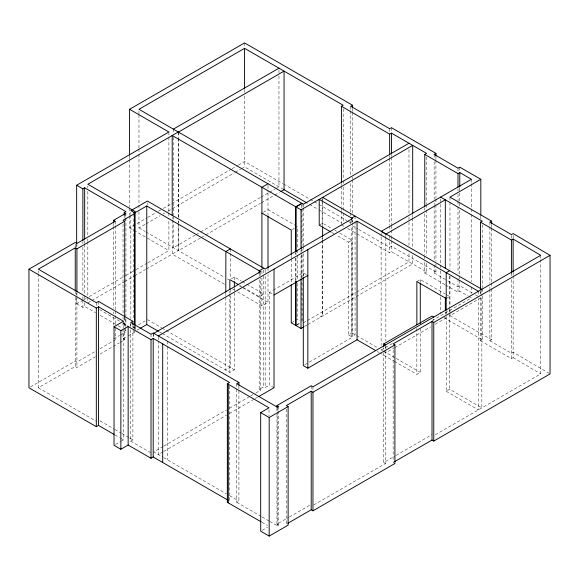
<?xml version="1.0" encoding="UTF-8"?>
<svg xmlns="http://www.w3.org/2000/svg" width="579" height="579" viewBox="0 0 579 579"><rect width="100%" height="100%" fill="white"/><g stroke="black" fill="none" stroke-linecap="round" stroke-linejoin="round"><path stroke-width="0.43" stroke-dasharray="2.9 2.17" d="M129.573 216.213L129.573 227.894L146.784 217.957M147.573 217.509L155.389 212.992M158.523 211.183L162.431 208.925M163.213 208.476L231.282 169.177M232.063 168.728L237.535 165.565M238.316 165.116L244.577 161.498L282.921 183.637M138.967 211.726L138.967 227.894L145.228 224.283M146.009 223.834L160.086 215.699M163.22 213.897L164.783 212.992M167.91 211.183L234.408 172.795M235.19 172.339L240.669 169.177M241.45 168.728L244.577 166.918L284.057 189.717M195.253 235.103L173.345 247.747L173.345 220.794M196.035 234.647L199.943 232.389M200.732 231.94L260.181 197.613M260.963 197.157L268.786 192.641M269.568 192.192L275.047 189.029M275.828 188.58L278.962 186.771L278.962 75.364M76.66 298.453L76.66 303.845L82.913 300.233M83.694 299.784L86.039 298.431M89.166 296.622L125.122 275.865M125.904 275.416L135.283 269.995M136.065 269.546L147.008 263.228M147.79 262.779L168.894 250.591L168.894 218.247M87.827 302.817L90.946 301.022M91.721 300.566L123.696 282.111M124.478 281.662L133.836 276.255M134.61 275.807L145.532 269.503M146.313 269.054L178.281 250.591L178.281 223.639M200.348 238.041L178.448 250.693L178.448 223.733M201.13 237.593L205.046 235.335M205.827 234.879L260.586 203.265M261.368 202.816L273.889 195.586M274.67 195.137L279.36 192.423M76.66 303.845L82.884 307.435L84.657 306.414L95.564 312.711M263.431 212.261L267.997 209.627L295.797 225.68M292.019 229.646L294.298 228.329M295.058 227.887L297.338 226.57L297.338 249.086M125.94 330.247L124.167 331.268L125.505 332.042L125.505 327.548M30.492 386.895L75.256 361.05L76.92 362.02L95.354 351.373M113.658 338.881L119.578 335.458M120.323 335.031L125.505 332.042M133.098 327.895L135.363 326.592M138.374 324.848L145.155 320.932M99.964 348.717L114.555 340.286M137.028 330.182L139.271 328.886M319.21 225.195L322.633 223.219L331.905 228.567M38.337 273.679L38.337 387.785L75.256 366.478L76.92 367.441L95.426 356.758M123.045 328.995L123.045 338.881L127.489 336.319M128.227 335.892L134.893 332.042L134.893 326.65M100.051 354.087L119.317 342.963M120.092 342.515L124.717 339.844L124.717 328.163M231.354 278.788L234.35 277.059L241.305 281.068M348.551 242.138L351.981 240.162L351.981 332.925L348.551 334.901L348.551 242.138L336.196 235.009M274.019 387.742L269.474 385.115L269.474 292.352L272.55 290.578M273.317 290.137L303.295 272.825L306.327 274.576M237.73 291.939L261.911 305.9L267.997 302.39L267.997 274.468M356.968 233.858L389.653 252.733L391.433 251.706L426.549 271.985L426.549 262.996M291.259 322.843L294.298 321.084M295.058 320.65L297.338 319.333L299.575 320.621M296.506 324.971L299.538 323.22M296.759 325.116L299.784 323.364M303.382 322.821L306.508 321.012M307.29 320.563L355.796 292.554M356.577 292.106L408.991 261.846L408.991 252.857M322.633 240.328L322.633 315.982L322.17 315.714L318.747 317.69L319.21 317.958M304.815 326.267L307.087 324.957M307.847 324.515L412.697 263.981L412.697 253.204M162.41 333.591L229.849 372.42L234.35 369.822L234.35 291.469M115.489 444.491L120.591 441.545M121.322 441.118L123.508 439.859L123.508 331.145M130.716 329.704L130.716 441.118L132.902 439.859L132.902 331.145M424.776 262.229L424.776 273.006L426.549 271.985M416.858 281.575L420.289 279.599L444.998 293.864M434.163 264.921L434.163 273.006L435.936 271.985L435.936 262.099M259.197 279.671L259.197 389.363L263.698 386.765L265.16 387.604L269.474 385.115M355.065 221.496L355.065 334.705L351.634 336.681L351.634 226.172M163.14 446.503L153.775 451.909L162.909 457.186M163.915 446.054L226.331 410.019M229.45 408.224L249.737 396.506M250.512 396.058L255.194 393.358M255.976 392.909L260.659 390.203L260.659 277.891M304.858 364.683L352.502 337.181L352.502 223.074M163.017 451.83L158.328 454.537L158.328 342.225M163.799 451.381L226.338 415.273M229.465 413.464L254.478 399.025M255.259 398.569L257.604 397.216M446.206 298.518L449.63 296.535L445.772 294.306M445.635 285.056L458.003 292.192L459.777 291.165L468.317 296.101M392.272 343.586L381.127 350.027L383.153 351.2M432.014 320.643L471.429 297.888L469.099 296.549M449.977 313L449.977 315.693L480.816 297.888M383.834 351.591L385.86 352.756L393.894 348.124M394.668 347.668L430.515 326.976M435.191 324.276L445.323 318.428L445.323 314.831M394.335 361.332L416.858 374.338L420.289 372.355L420.289 328.228M480.498 297.635L480.498 340.763L482.256 339.75L482.256 293.929M489.892 289.551L489.892 340.763L491.643 339.75L491.643 288.537M236.731 389.117L236.731 502.326L238.917 501.067L238.917 390.557M446.206 316.532L446.206 391.281L449.63 389.298L481.844 407.898L481.844 293.792M480.498 340.763L511.416 358.611L513.117 357.634L513.168 275.807M262.207 530.328L267.512 527.266M276.965 414.535L276.965 524.147L288.639 517.409M289.413 516.96L311.205 504.381M383.754 352.879L383.754 462.491L395.428 455.753M396.21 455.304L432.014 434.634M269.814 521.426L277.507 525.87L278.723 525.167L278.723 411.061M313.746 504.946L385.52 463.511L385.52 352.097M435.336 434.749L540.706 373.911L540.706 259.805M283.703 184.093L309.533 199.002M310.315 199.451L313.442 201.26M314.223 201.709L318.139 203.974M318.92 204.423L347.096 220.686M347.878 221.142L351.004 222.944M435.936 271.985L391.433 246.285L389.653 247.313L358.567 229.364M472.247 292.945L459.777 285.744L458.003 286.771L447.234 280.554M475.359 294.74L479.26 296.991M352.35 225.774L357.793 228.915M434.163 273.006L446.467 280.113M309.533 204.423L318.139 209.395M318.92 209.844L341.617 222.944M341.407 224.876L344.519 226.671M347.632 228.473L356.194 233.409M424.776 273.006L444.867 284.607M334.988 230.348L336.537 231.245M339.627 233.026L351.981 240.162M331.564 232.331L335.422 234.56M449.977 315.693L491.643 339.75M489.892 340.763L511.416 353.19L513.168 352.177L550.05 373.94M443.97 317.647L482.256 339.75M351.981 332.925L355.065 334.705M356.613 335.596L377.501 347.653M381.366 349.89L382.719 350.671M383.392 351.055L395.421 358.003M396.202 358.452L420.289 372.355M348.551 334.901L352.502 337.181M377.24 351.467L378.796 352.365M379.571 352.814L393.554 360.883M446.206 391.281L478.413 409.874L478.413 298.467M269.474 292.352L274.019 294.979M242.073 281.517L245.937 283.746M246.705 284.195L263.698 294.002L259.197 296.6L242.21 286.793M239.894 285.454L241.436 286.344M138.967 227.894L145.134 231.455M145.908 231.904L224.391 277.211M227.504 279.013L229.06 279.91M239.185 285.758L242.297 287.553M243.079 288.002L267.997 302.39M129.573 227.894L168.894 250.591M224.464 284.282L172.202 254.109L172.202 219.962M232.266 288.783L234.611 290.137M147.421 319.63L161.505 327.765M162.286 328.213L165.42 330.023M166.202 330.471L234.35 369.822M394.907 463.511L393.148 462.491L393.148 347.487M159.283 331.789L161.628 333.142M259.197 389.363L260.659 390.203M383.754 462.491L385.52 463.511M99.508 309.562L119.759 321.258M122.871 323.053L127.546 325.753M134.893 332.042L133.561 331.268L133.561 325.883M100.232 315.403L117.371 325.304M118.152 325.753L122.046 327.996M123.045 338.881L124.717 339.844M100.066 420.904L114.135 429.025M114.917 429.48L121.17 433.092M121.952 433.541L128.994 437.601M129.776 438.057L132.902 439.859M163.654 457.613L226.476 493.887M229.588 495.682L238.917 501.067M276.965 524.147L278.723 525.167M38.337 387.785L96.317 421.259M130.716 441.118L151.018 452.843M236.731 502.326L261.353 516.54M262.121 516.982L269.047 520.984M114.91 434.894L119.6 437.601M120.381 438.057L123.508 439.859M261.976 522.323L267.462 525.486M513.117 357.634L540.706 373.911M540.706 255.31L540.706 258.907M513.168 235.378L513.168 238.07M513.168 273.114L513.117 274.967M511.416 235.494L511.416 238.186M511.416 273.23L511.416 275.951M511.416 279.519L511.416 358.611M491.643 224.746L491.643 227.446M491.643 228.343L491.643 282.248M491.643 283.145L491.643 287.64M489.892 222.162L489.892 225.759M489.892 226.657L489.892 283.261M489.892 286.858L489.892 288.653M482.256 224.746L482.256 287.64M482.256 288.537L482.256 293.032M481.844 289.297L481.844 292.894M480.816 216.133L480.816 219.723M480.816 291.599L480.816 293.401M480.498 291.346L480.498 294.045M478.413 291.273L478.413 294.87M471.429 179.295L471.429 182.884M471.429 183.782L471.429 208.042M471.429 208.939L471.429 213.434M471.429 214.331L471.429 281.72M471.429 287.112L471.429 293.401M459.777 167.143L459.777 171.637M459.777 187.813L459.777 206.71M459.777 210.271L459.777 274.996M459.777 275.857L459.777 279.483M459.777 280.352L459.777 291.165M458.003 168.171L458.003 171.76M458.003 188.834L458.003 190.665M458.003 194.226L458.003 200.544M458.003 201.412L458.003 205.936M458.003 206.804L458.003 273.324M458.003 278.68L458.003 292.192M449.977 197.099L449.977 201.586M449.977 202.491L449.977 268.974M449.977 276.161L449.977 305.813M449.977 309.403L449.977 312.103M449.63 276.045L449.63 308.245M449.63 309.15L449.63 313.652M449.63 314.549L449.63 389.298M446.206 311.126L446.206 315.627M445.323 312.139L445.323 313.934M440.59 198.894L440.59 203.388M440.59 204.286L440.59 269.872M440.59 270.769L440.59 295.927M440.59 296.832L440.59 313.898M435.936 156.974L435.936 159.674M435.936 160.571L435.936 198.308M435.936 199.205L435.936 203.699M435.936 204.597L435.936 261.201M434.163 154.405L434.163 158.002M434.163 161.599L434.163 199.335M434.163 202.925L434.163 204.72M434.163 205.625L434.163 259.53M433.772 318.848L433.772 320.643M426.549 156.974L426.549 203.699M426.549 204.597L426.549 209.091M426.549 209.989L426.549 255.809M424.776 207.42L424.776 210.112M424.776 213.709L424.776 255.035M424.776 255.94L424.776 258.632M420.289 279.599L420.289 282.299M416.858 328.409L416.858 374.338M412.697 214.57L412.697 217.263M412.697 218.16L412.697 247.812M408.991 149.534L408.991 213.325M408.991 216.922L408.991 221.41M408.991 222.314L408.991 245.67M391.433 127.684L391.433 132.178M391.433 154.636L391.433 156.468M391.433 157.336L391.433 224.753M391.433 225.622L391.433 229.248M391.433 230.109L391.433 235.537M391.433 236.398L391.433 239.996M391.433 240.893L391.433 251.706M389.653 128.712L389.653 132.302M389.653 155.664L389.653 157.495M389.653 158.364L389.653 224.876M389.653 225.745L389.653 230.268M389.653 235.631L389.653 238.353M389.653 241.921L389.653 252.733M385.86 234.162L385.86 236.854M385.86 237.752L385.86 341.082M385.86 345.569L385.86 349.166M385.86 350.063L385.86 352.756M385.52 346.705L385.52 348.5M383.754 347.487L383.754 349.282M381.127 233.221L381.127 235.921M381.127 236.818L381.127 345.533M355.065 216.105L355.065 220.599M352.575 108.845L352.575 111.544M352.575 112.442L352.575 173.534M352.575 177.131L352.575 178.925M352.575 179.823L352.575 213.072M352.575 220.259L352.575 222.054M352.502 220.375L352.502 222.177M351.634 219.882L351.634 222.575M350.794 106.275L350.794 109.872M350.794 110.77L350.794 175.459M350.794 183.543L350.794 212.298M350.794 213.195L350.794 215.895M350.794 221.279L350.794 223.979M343.181 108.845L343.181 179.823M343.181 180.72L343.181 183.42M343.181 187.01L343.181 212.167M343.181 213.072L343.181 222.054M341.407 183.543L341.407 185.345M341.407 186.243L341.407 206.906M341.407 207.803L341.407 210.503M341.407 211.4L341.407 223.979M322.633 199.162L322.633 201.832M322.633 202.722L322.633 225.919M322.633 237.629L322.633 239.431M322.17 197.113L322.17 199.806M322.17 200.71L322.17 225.861M322.17 237.542L322.17 239.344M322.17 240.242L322.17 315.714M312.964 386.794L312.964 390.391M311.205 385.78L311.205 390.275M303.382 204.221L303.382 206.913M303.382 207.81L303.382 245.547M303.382 246.444L303.382 250.041M303.382 253.638L303.382 276.096M303.295 272.825L303.295 276.429M302.057 203.453L302.057 207.948M302.057 208.845L302.057 245.684M302.057 249.281L302.057 251.076M302.057 254.666L302.057 277.131M302.057 278.029L302.057 322.054L301.811 279.686M301.811 205.111L301.811 209.605M301.811 210.503L301.811 248.239M301.811 249.136L301.811 250.931M301.811 254.528L301.811 278.781M301.029 250.287L301.029 254.782M301.029 255.679L301.029 278.137M297.338 249.983L297.338 254.492M297.338 255.39L297.338 279.708M297.338 283.305L297.338 319.333M295.978 252.791L295.978 254.586M295.978 258.183L295.978 280.641M295.753 252.632L295.753 254.427M295.753 258.024L295.753 280.482M291.259 255.296L291.259 258.002M291.259 258.9L291.259 284.115M286.352 409.143L286.352 524.147M278.962 69.972L278.962 74.459M278.723 406.567L278.723 410.156M277.507 407.269L277.507 410.866M277.507 411.763L277.507 525.87M276.965 408.246L276.965 410.938M269.025 409.592L269.025 415.881M267.997 185.569L267.997 191.808M267.997 192.698L267.997 215.033M267.997 269.069L267.997 270.871M265.16 269.908L265.16 272.6M265.16 276.197L265.16 387.604M263.698 269.944L263.698 275.293M263.698 276.183L263.698 386.765M261.911 270.777L261.911 274.381M261.911 277.985L261.911 305.9M260.659 272.506L260.659 276.994M259.197 274.323L259.197 276.111M244.577 42.904L244.577 47.391M244.577 89.622L244.577 92.35M244.577 95.911L244.577 166.918M238.917 386.063L238.917 389.66M236.731 383.732L236.731 388.219M234.35 277.059L234.35 280.663M234.35 287.864L234.35 290.564M230.377 248.927L230.377 252.516M230.377 253.421L230.377 278.571M230.377 290.253L230.377 292.055M230.377 295.645L230.377 367.527L225.781 370.176L225.875 296.448M229.849 291.367L229.849 293.169M229.849 294.067L229.849 372.42M229.53 386.063L229.53 501.067M225.875 292.851L225.781 295.601M178.448 132.092L178.448 137.484M178.448 138.381L178.448 217.443M178.448 221.04L178.448 222.835M178.281 131.998L178.281 137.389M178.281 138.287L178.281 217.349M178.281 220.946L178.281 222.741M173.345 129.146L173.345 132.743M173.345 137.23L173.345 215.402M173.345 216.3L173.345 219.89M172.202 217.27L172.202 219.065M168.894 131.998L168.894 136.485M168.894 137.389L168.894 211.957M168.894 212.855L168.894 217.349M167.382 341.169L167.382 345.663M167.382 346.56L167.382 459.769M158.328 336.84L158.328 341.328M153.775 334.213L153.775 336.906M153.203 332.983L153.203 337.477M151.018 334.242L151.018 337.839M147.421 202.831L147.421 204.626M138.967 111.096L138.967 113.788M138.967 114.685L138.967 147.935M138.967 148.832L138.967 153.319M138.967 154.224L138.967 204.532M138.967 205.436L138.967 208.129M135.334 326.65L135.334 329.35M134.784 326.086L134.784 329.683M133.561 213.571L133.561 319.594M132.902 325.753L132.902 327.548M130.84 212.399L130.84 214.194M130.84 215.099L130.84 318.421M130.84 323.813L130.84 326.505M130.716 323.422L130.716 326.115M129.573 156.019L129.573 158.711M129.573 159.609L129.573 207.231M129.573 208.129L129.573 215.316M125.94 212.544L125.94 217.038M125.94 217.936L125.94 315.873M125.94 319.463L125.94 325.753M125.505 213.441L125.505 217.038M125.505 217.936L125.505 220.628M125.505 318.566L125.505 326.65M124.717 317.386L124.717 327.265M124.167 215.366L124.167 218.059M124.167 317.791L124.167 319.594M124.167 323.183L124.167 326.78M123.508 321.258L123.508 327.548M123.045 223.878L123.045 313.724M123.045 317.321L123.045 319.116M123.045 322.713L123.045 328.098M115.322 221.243L115.322 224.84M115.322 225.738L115.322 310.199M115.322 311.097L115.322 314.687M115.322 315.584L115.322 324.573M115.322 328.163L115.322 339.844M113.658 223.878L113.658 225.672M113.658 226.57L113.658 308.332M113.658 311.929L113.658 313.724M113.658 317.321L113.658 325.405M98.502 301.398L98.502 305.893M96.317 302.658L96.317 306.255M87.827 186.018L87.827 187.813M87.827 191.41L87.827 235.436M87.827 239.026L87.827 240.828M87.827 241.725L87.827 296.528M87.827 297.432L87.827 301.92M84.657 240.821L84.657 243.52M84.657 244.418L84.657 294.733M84.657 295.63L84.657 299.227M84.657 302.817L84.657 306.414M82.884 241.848L82.884 243.643M82.884 247.233L82.884 293.061M82.884 296.651L82.884 299.35M82.884 300.248L82.884 307.435M76.92 243.419L76.92 247.009M76.92 292.836L76.92 295.558M76.92 296.426L76.92 367.441M76.66 244.541L76.66 247.24M76.66 293.061L76.66 294.856M75.256 244.251L75.256 246.944M75.256 291.874L75.256 293.698M75.256 297.259L75.256 366.478M38.337 270.986L38.337 272.781"/><path stroke-width="0.87" d="M129.573 155.121L129.573 109.293L244.577 42.904L352.575 105.255L352.575 107.947M341.407 182.646L341.407 106.275L343.181 105.255L244.577 48.325L138.967 109.293L303.382 204.221L408.991 143.245M173.345 129.146L278.962 68.17M76.66 243.643L76.66 185.244L168.894 131.998L129.573 109.293M178.281 131.998L87.827 184.223L135.334 211.646L133.561 212.674L134.893 213.441L134.893 324.855M178.448 132.092L284.057 71.116L284.057 189.717L280.931 191.519M76.66 185.244L82.884 188.834L84.657 187.813L125.94 211.646L124.167 212.674L124.167 215.366M114.128 434.445L98.502 425.42L96.317 426.68L28.95 387.785L28.95 269.184L75.256 242.456L76.92 243.419L115.322 221.243L113.658 220.281L113.658 222.98M113.658 220.281L125.505 213.441L124.167 212.674M330.79 231.882L319.21 225.195L319.21 199.357L352.502 218.58L265.16 269.003L147.421 201.029L130.84 210.604L134.784 212.877L146.762 205.958L225.781 251.576L230.377 248.927M124.717 317.386L124.717 221.243L76.92 248.84L75.256 247.877L38.337 269.184L96.317 302.658L98.502 301.398L132.902 321.258L132.902 324.855M134.893 213.441L123.045 220.281L124.717 221.243M352.575 105.255L350.794 106.275L389.653 128.712L391.433 127.684L435.936 153.384L435.936 156.077M267.997 183.789L261.911 187.299L261.911 267.172M341.407 106.275L389.653 134.133L391.433 133.105L426.549 153.384L424.776 154.405L424.776 206.522M28.95 269.184L96.317 308.086L98.502 306.819L123.508 321.258L114.034 326.73L114.034 445.331L120.866 449.275L128.154 445.063L151.018 458.264L153.203 457.005L227.974 500.169M301.811 203.316L295.753 206.812L295.753 251.735M302.057 203.453L295.978 206.971L295.978 251.894M172.202 215.475L172.202 135.508L301.029 209.851L412.697 145.387L412.697 213.665M132.902 321.258L130.716 322.517L151.018 334.242L153.203 332.983L238.917 382.466L238.917 385.165M114.034 326.73L120.866 330.674L128.154 326.462L151.018 339.663L153.203 338.404L229.53 382.466L227.344 383.732L227.344 502.326L261.194 521.867M435.936 153.384L434.163 154.405L458.003 168.171L459.777 167.143L480.816 179.295L480.816 215.229M140.024 328.452L146.762 324.558L158.501 331.333M263.698 268.164L259.197 270.762L259.197 273.433M355.065 216.105L351.634 218.08L351.634 219.882M153.775 333.316L260.659 271.602L225.875 251.525L225.781 292.011M158.328 335.936L357.048 221.207L478.413 291.273M424.776 154.405L458.003 173.591L459.777 172.564L471.429 179.295L381.127 231.426L385.86 234.162L445.323 199.827L445.323 268.113M274.019 294.979L307.84 275.452M480.816 179.295L449.977 197.099L491.643 221.156L491.643 223.849M295.978 325.564L295.978 281.539M480.498 289.551L480.498 222.162L482.256 221.156L440.59 197.099M291.259 285.02L291.259 322.843L301.029 328.452L304.055 326.708M491.643 221.156L489.892 222.162L511.416 234.596L513.168 233.583L550.05 255.339L550.05 373.94L433.772 441.068L432.014 440.054L394.704 461.593M238.917 382.466L236.731 383.732L277.507 407.269L278.723 406.567L276.965 405.546L276.965 407.348M449.63 270.697L446.206 272.68L446.206 310.228M480.498 222.162L511.416 240.017L513.117 239.033L540.706 255.31L312.964 386.794L311.205 385.78L276.965 405.546M258.386 396.767L274.019 387.742L274.019 269.141M303.295 277.327L303.295 365.588L307.84 368.215L357.048 339.808L375.691 350.57M287.908 523.25L311.205 509.802L312.964 510.816L394.907 463.511L394.907 344.91L312.964 392.215L311.205 391.201L286.352 405.546L288.118 406.567L288.118 525.167L269.177 536.096L260.695 531.204L260.695 412.603L269.025 407.797L227.344 383.732M383.754 346.589L383.754 343.89L432.014 316.033L433.772 317.053M550.05 255.339L433.772 322.474L432.014 321.454L393.148 343.89L394.907 344.91M260.695 412.603L269.177 417.502L288.118 406.567M322.633 197.381L481.844 289.297M283.703 189.514L307.181 203.07M446.206 298.518L416.858 281.575L416.858 324.805M261.911 213.137L291.259 230.08L291.259 254.398M383.754 343.89L385.52 344.91M238.345 284.564L229.849 279.657L229.849 289.565M513.117 239.033L513.117 272.275M511.416 240.017L511.416 273.259M459.777 172.564L459.777 186.945M458.003 173.591L458.003 187.068M445.323 297.765L445.323 310.344M433.772 322.474L433.772 441.068M432.014 321.454L432.014 440.054M420.289 283.196L420.289 323.726M391.433 133.105L391.433 153.775M389.653 134.133L389.653 154.796M357.048 221.207L357.048 339.808M322.633 226.823L322.633 236.724M312.964 392.215L312.964 510.816M311.205 391.201L311.205 509.802M307.84 249.614L307.84 368.215M301.029 209.851L301.029 248.492M301.029 279.035L301.029 328.452M295.753 281.38L295.753 325.405M269.177 417.502L269.177 536.096M267.997 215.931L267.997 268.164M244.577 48.325L244.577 88.753M234.35 281.56L234.35 286.967M228.292 384.275L228.292 502.876M162.692 343.883L162.692 462.476M153.203 338.404L153.203 457.005M151.018 339.663L151.018 458.264M146.762 205.958L146.762 324.558M134.784 212.877L134.784 325.188M128.154 326.462L128.154 445.063M120.866 330.674L120.866 449.275M98.502 306.819L98.502 425.42M96.317 308.086L96.317 426.68M84.657 187.813L84.657 239.026M82.884 188.834L82.884 240.944M76.92 248.84L76.92 291.968M75.256 247.877L75.256 291.005"/></g></svg>
